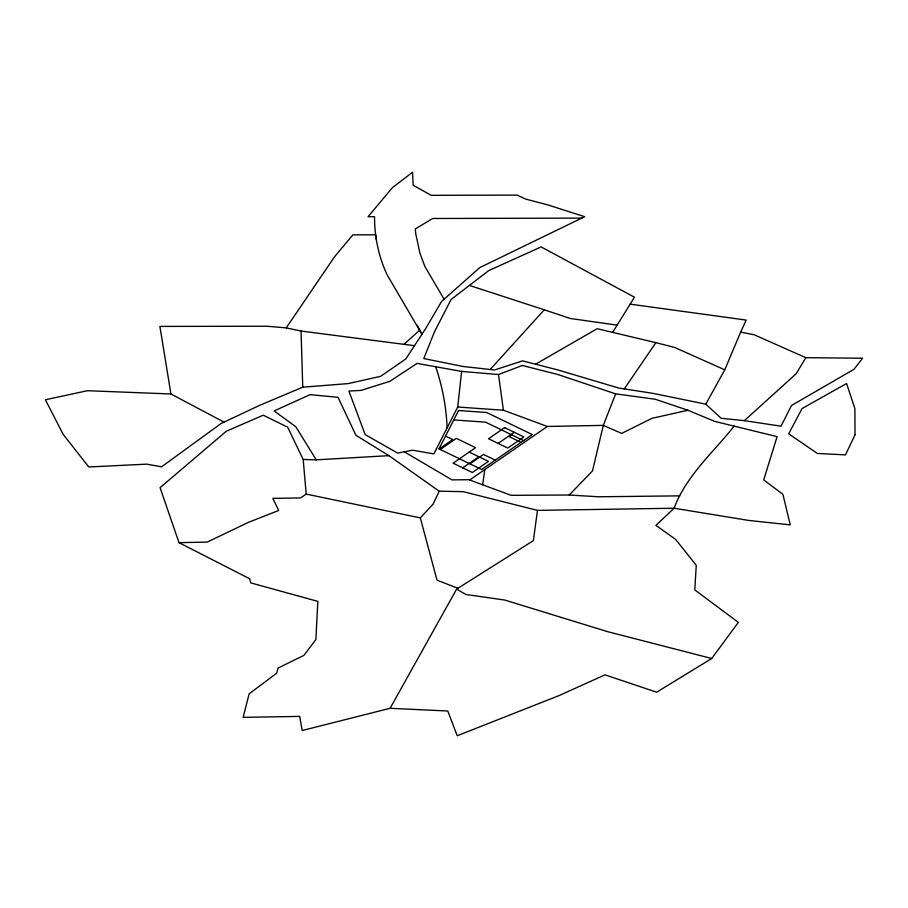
<?xml version="1.0" encoding="UTF-8"?>
<svg xmlns="http://www.w3.org/2000/svg" width="908" height="908" viewBox="0 0 908 908"><rect width="100%" height="100%" fill="white"/><g stroke="black" fill="none" stroke-linecap="round" stroke-linejoin="round"><path stroke-width="1.36" d="M457.711 407.011L461.616 371.406L417.044 363.404L389.929 381.292L361.18 390.372L348.91 391.076L365.164 434.626L397.636 453.081L412.584 450.209L433.854 453.898L457.711 407.011L503.429 410.234L547.342 426.465L603.298 425.375L621.674 433.4L651.887 418.361L687.935 410.246L714.528 421.335L777.089 436.635L763.719 479.901L782.9 494.338L790.266 524.869L748.691 520.432L674.088 508.23L537.479 510.375L463.159 491.648L439.211 491.205L388.908 455.657L355.936 435.318L338.037 397.318L310.127 394.662L274.137 410.927L295.747 426.692L316.256 459.845L388.908 455.657M537.479 510.375L533.371 540.635L456.645 589.088L390.088 708.297L302.228 730.509L299.64 716.389L243.14 717.365L249.121 693.882L276.702 673.146L278.132 667.993L303.885 655.406L315.882 639.572L317.823 601.368L250.699 582.868L249.632 578.748L179.001 542.655L160.08 487.653L226.364 431.198L263.252 415.194L287.688 427.191L303.17 459.459L306.223 494.1L300.548 497.913L272.82 498.367L278.711 510.455L248.145 522.475L207.194 542.099L179.001 542.655M482.647 484.793L484.815 469.584M687.935 410.246L655.167 399.225L615.647 393.868L603.298 425.375L592.47 470.957L569.214 495.019L511.102 495.314L469.697 480.003L547.342 426.465M612.628 332.385L634.465 297.211L541.123 246.908L488.72 270.595L451.094 299.481L434.501 331.749L423.786 358.558L463.194 366.503L494.588 369.965L522.588 360.873L557.887 369.942L618.723 388.045L653.147 393.391L705.8 404.162L721.202 418.304L744.367 420.642L781.016 426.204L791.504 405.49L853.951 369.329L862.6 358.24L805.839 357.673L754.139 334.757L740.667 332.135L724.743 369.817L705.8 404.162M740.667 332.135L746.149 320.07L629.925 304.112M439.211 491.205L433.207 503.985L420.313 517.889L437.009 580.167L457.893 588.282L456.645 589.088L465.929 594.502L504.769 600.052L607.906 631.741L711.713 658.493L738.34 622.355L694.779 589.928L696.266 565.332L675.609 539.352L655.916 525.369L674.088 508.23C686.051 475.974 713.234 452.479 734.152 426.124M417.181 325.314L421.936 334.269L387.228 275.033C378.693 256.839 374.471 236.772 374.539 216.683L368.081 216.694L392.404 187.65L412.538 172.248L413.174 185.243L431.209 195.322L517.106 195.107L525.789 199.113L547.66 204.868L584.695 216.672L479.81 267.588L441.572 301.445L425.557 328.764L405.819 358.932L380.622 376.332L348.252 383.596L302.761 387.194L259.631 405.354L221.041 423.525L161.545 466.837L146.824 464.136L88.78 466.984L63.163 434.342L45.4 399.758L87.44 390.712L170.931 393.97L223.89 422.05M805.839 357.673L796.146 373.778L744.367 420.642M170.931 393.97L159.899 326.415L267.043 326.233L286.224 327.879L334.666 256.612L352.883 234.854L375.64 234.809L376.343 239.848M624.171 389.055L655.905 342.645L674.565 347.412L724.743 369.817M490.207 369.454L544.278 309.81L570.235 318.481L617.372 325.155M404.003 344.336L419.768 330.103M439.166 448.949L452.74 439.586L445.522 436.09M440.255 449.471L456.361 438.371L475.599 447.667L453.081 463.194L472.319 472.489L488.425 461.389L469.186 452.082M462.694 467.847L478.811 456.735M498.14 443.41L514.246 432.299M469.947 463.829L483.521 454.465L495.246 460.129M511.885 434.909L509.297 436.691L521.022 442.366M711.713 658.493L656.677 692.202L604.989 674.86L558.692 695.744L457.201 735.752L447.78 711.021L390.088 708.297M535.55 364.21L597.169 328.719L655.905 342.645M461.616 371.406L498.503 374.539L522.327 365.47L558.023 374.561L615.647 393.868M679.74 495.859L598.588 496.778L569.214 495.019M470.128 479.708L451.957 479.867L404.264 451.809M581.756 218.113L432.685 218.499L415.285 228.941L415.739 233.64L419.882 253.026L424.831 266.407L444.091 299.22M303.17 459.459L316.256 459.845M453.75 419.927L485.53 422.163L523.61 440.573M286.224 327.879L301.047 331.045L414.434 345.687M306.223 494.1L420.313 517.889M469.618 285.498L544.278 309.81M435.692 366.753C442.355 386.445 446.339 407.079 447.099 427.872M498.503 374.539L503.429 410.234M301.047 331.045L302.761 387.194M855.018 434.784L845.473 454.885L817.393 453.467L788.7 433.82L802.036 408.577L846.585 383.505L854.882 408.6L855.018 434.784M458.54 410.518L439.018 448.881L481.671 469.493L532.315 434.58L486.643 412.493L458.54 410.518M504.632 427.657L488.515 438.757L507.754 448.064L523.859 436.952L504.632 427.657"/></g></svg>
